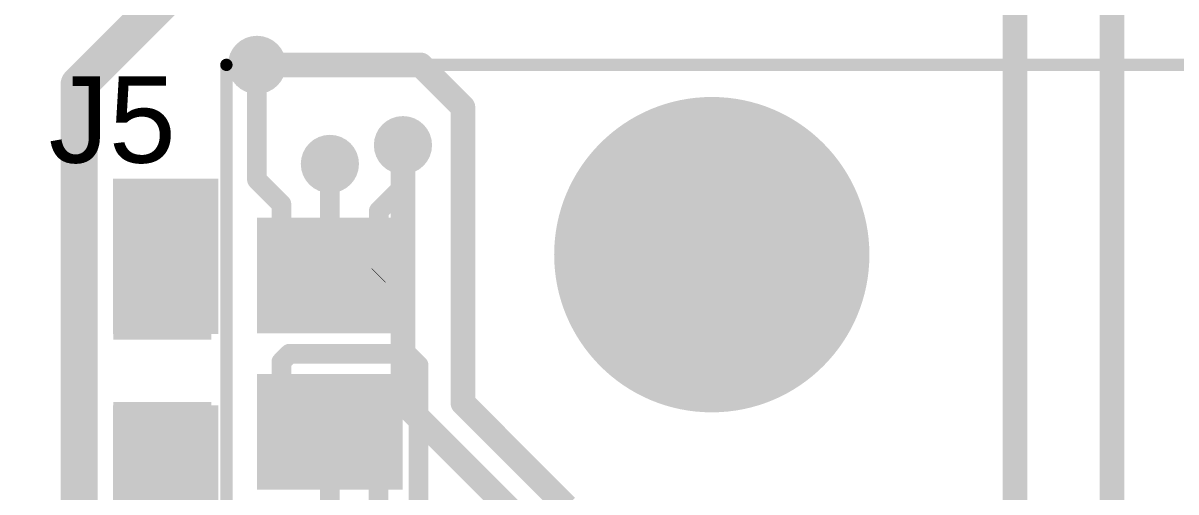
# Model space of a CAD drawing. Header units: millimetres. Extents: x -35.7 to 35.7, y -3.2 to 68.2.
# Drawn here: x -25.9 to -14.01, y 27.76 to 32.59 of the extents above; entities that cross this region are included whole.
import ezdxf

# ---------------------------------------------------------------- set-up
doc = ezdxf.new("R2010")
doc.units = ezdxf.units.MM
for name, color, linetype in [('BottomLayer', 5, 'Continuous'), ('BottomPaste', 16, 'Continuous'), ('BottomSolder', 6, 'Continuous'), ('Mechanical2', 216, 'Continuous'), ('PadHoleLayer', 156, 'Continuous'), ('TopLayer', 1, 'Continuous'), ('TopOverlay', 2, 'Continuous'), ('TopSolder', 216, 'Continuous'), ('ViaHoleLayer', 16, 'Continuous')]:
    doc.layers.add(name, color=color, linetype=linetype)
doc.styles.add('Arial', font='', dxfattribs={"height": 0.2})
doc.styles.get('Arial').set_extended_font_data('Arial')

# ---------------------------------------------------------------- blocks, each defined once
blk = doc.blocks.new('SOT_666_B_7')
at = {"layer": 'BottomLayer'}
for points in [[(-1.29999994, 0.6499986999999999), (-0.30999938, 0.6499986999999999), (-0.30999938, 0.3499993), (-1.29999994, 0.3499993)], [(0.30999938, 0.6499986999999999), (1.29999994, 0.6499986999999999), (1.29999994, 0.3499993), (0.30999938, 0.3499993)], [(-1.29999994, 0.14999716), (-0.30999938, 0.14999716), (-0.30999938, -0.15000224), (-1.29999994, -0.15000224)], [(0.30999938, 0.1499997), (1.29999994, 0.1499997), (1.29999994, -0.1499997), (0.30999938, -0.1499997)], [(-1.29999994, -0.35000184), (-0.30999938, -0.35000184), (-0.30999938, -0.65000124), (-1.29999994, -0.65000124)], [(0.30999938, -0.35000184), (1.29999994, -0.35000184), (1.29999994, -0.65000124), (0.30999938, -0.65000124)]]:
    blk.add_hatch(color=5, dxfattribs=at).paths.add_polyline_path(points)
at = {"layer": 'BottomPaste'}
for points in [[(-1.29999994, 0.6499986999999999), (-0.30999938, 0.6499986999999999), (-0.30999938, 0.3499993), (-1.29999994, 0.3499993)], [(0.30999938, 0.6499986999999999), (1.29999994, 0.6499986999999999), (1.29999994, 0.3499993), (0.30999938, 0.3499993)], [(-1.29999994, 0.14999716), (-0.30999938, 0.14999716), (-0.30999938, -0.15000224), (-1.29999994, -0.15000224)], [(0.30999938, 0.1499997), (1.29999994, 0.1499997), (1.29999994, -0.1499997), (0.30999938, -0.1499997)], [(-1.29999994, -0.35000184), (-0.30999938, -0.35000184), (-0.30999938, -0.65000124), (-1.29999994, -0.65000124)], [(0.30999938, -0.35000184), (1.29999994, -0.35000184), (1.29999994, -0.65000124), (0.30999938, -0.65000124)]]:
    blk.add_hatch(color=16, dxfattribs=at).paths.add_polyline_path(points)
at = {"layer": 'BottomSolder'}
for points in [[(-1.40159994, 0.7515987), (-0.20839938, 0.7515987), (-0.20839938, 0.2483993), (-1.40159994, 0.2483993)], [(0.20839938, 0.7515987), (1.40159994, 0.7515987), (1.40159994, 0.2483993), (0.20839938, 0.2483993)], [(-1.40159994, 0.25159716), (-0.20839938, 0.25159716), (-0.20839938, -0.25160224), (-1.40159994, -0.25160224)], [(0.20839938, 0.2515997), (1.40159994, 0.2515997), (1.40159994, -0.2515997), (0.20839938, -0.2515997)], [(-1.40159994, -0.24840184), (-0.20839938, -0.24840184), (-0.20839938, -0.75160124), (-1.40159994, -0.75160124)], [(0.20839938, -0.24840184), (1.40159994, -0.24840184), (1.40159994, -0.75160124), (0.20839938, -0.75160124)]]:
    blk.add_hatch(color=6, dxfattribs=at).paths.add_polyline_path(points)
blk = doc.blocks.new('0855115001_55')
at = {"layer": 'BottomSolder'}
h = blk.add_hatch(color=6, dxfattribs=at)
edge = h.paths.add_edge_path()
edge.add_arc((-5.715, -4.444999999999999), 0.1016, 0, 360)
at = {"layer": 'PadHoleLayer'}
h = blk.add_hatch(color=156, dxfattribs=at)
edge = h.paths.add_edge_path()
edge.add_arc((-5.715, -4.444999999999999), 1.62500056, 0, 360)
at = {"layer": 'TopSolder'}
h = blk.add_hatch(color=216, dxfattribs=at)
edge = h.paths.add_edge_path()
edge.add_arc((-5.715, -4.444999999999999), 0.1016, 0, 360)
at = {"layer": 'TopOverlay', "const_width": 0.127}
for points in [[(-7.670799999999999, -9.448799999999999), (-7.670799999999999, 5.715)], [(7.6454, -9.448799999999999), (-7.670799999999999, -9.448799999999999)]]:
    blk.add_lwpolyline(points, dxfattribs=at)
at = {"layer": 'TopOverlay', "const_width": 0.0635}
blk.add_lwpolyline([(-7.70255, -9.448799999999999, 1), (-7.63905, -9.448799999999999, 1)], format="xyb", close=True, dxfattribs=at)
blk.add_lwpolyline([(-7.70255, -9.448799999999999, 1), (-7.63905, -9.448799999999999, 1)], format="xyb", close=True, dxfattribs=at)
blk = doc.blocks.new('CAP_0603_B_83')
at = {"layer": 'BottomLayer'}
for points in [[(-1.143, -0.4445), (-1.143, 0.4445), (-0.3809999999999999, 0.4445), (-0.3809999999999999, -0.4445)], [(0.3809999999999999, -0.4445), (0.3809999999999999, 0.4445), (1.143, 0.4445), (1.143, -0.4445)]]:
    blk.add_hatch(color=5, dxfattribs=at).paths.add_polyline_path(points)
at = {"layer": 'BottomPaste'}
for points in [[(-1.143, -0.4445), (-1.143, 0.4445), (-0.3809999999999999, 0.4445), (-0.3809999999999999, -0.4445)], [(0.3809999999999999, -0.4445), (0.3809999999999999, 0.4445), (1.143, 0.4445), (1.143, -0.4445)]]:
    blk.add_hatch(color=16, dxfattribs=at).paths.add_polyline_path(points)
at = {"layer": 'BottomSolder'}
for points in [[(-1.20299988, -0.50449988), (-1.20299988, 0.50449988), (-0.3210001199999999, 0.50449988), (-0.3210001199999999, -0.50449988)], [(0.3210001199999999, -0.50449988), (0.3210001199999999, 0.50449988), (1.20299988, 0.50449988), (1.20299988, -0.50449988)]]:
    blk.add_hatch(color=6, dxfattribs=at).paths.add_polyline_path(points)

msp = doc.modelspace()

# ---------------------------------------------------------------- hatches: boundary and pattern name
at = {"layer": 'BottomLayer'}
h = msp.add_hatch(color=5, dxfattribs=at)
edge = h.paths.add_edge_path()
edge.add_arc((-23.4848146, 32.1612006), 0.2999994, 0, 360)
h = msp.add_hatch(color=5, dxfattribs=at)
edge = h.paths.add_edge_path()
edge.add_arc((-21.97963854, 31.33382608), 0.2999994, 0, 360)
h = msp.add_hatch(color=5, dxfattribs=at)
edge = h.paths.add_edge_path()
edge.add_arc((-22.73300254, 31.14039746), 0.2999994, 0, 360)
for points in [[(-23.8840137, 29.38779746), (-23.8840137, 30.98799746), (-24.96819746, 30.98799746), (-24.96819746, 29.38779746)], [(-23.88401624, 26.72299202), (-23.88401624, 28.65119746), (-24.9682, 28.65119746), (-24.9682, 26.72299202)]]:
    msp.add_hatch(color=5, dxfattribs=at).paths.add_polyline_path(points)
h = msp.add_hatch(color=5, dxfattribs=at)
edge = h.paths.add_edge_path()
edge.add_arc((-24.4348, 30.6324), 0.2999994, 0, 360)
at = {"layer": 'BottomSolder'}
h = msp.add_hatch(color=6, dxfattribs=at)
edge = h.paths.add_edge_path()
edge.add_arc((-23.4848146, 32.1612006), 0.1499997, 0, 360)
h = msp.add_hatch(color=6, dxfattribs=at)
edge = h.paths.add_edge_path()
edge.add_arc((-21.97963854, 31.33382608), 0.1499997, 0, 360)
h = msp.add_hatch(color=6, dxfattribs=at)
edge = h.paths.add_edge_path()
edge.add_arc((-22.73300254, 31.14039746), 0.1499997, 0, 360)
h = msp.add_hatch(color=6, dxfattribs=at)
edge = h.paths.add_edge_path()
edge.add_arc((-24.4348, 30.6324), 0.1499997, 0, 360)
at = {"layer": 'TopLayer'}
h = msp.add_hatch(color=1, dxfattribs=at)
edge = h.paths.add_edge_path()
edge.add_arc((-23.4848146, 32.1612006), 0.2999994, 0, 360)
h = msp.add_hatch(color=1, dxfattribs=at)
edge = h.paths.add_edge_path()
edge.add_arc((-21.97963854, 31.33382608), 0.2999994, 0, 360)
h = msp.add_hatch(color=1, dxfattribs=at)
edge = h.paths.add_edge_path()
edge.add_arc((-22.73300254, 31.14039746), 0.2999994, 0, 360)
h = msp.add_hatch(color=1, dxfattribs=at)
edge = h.paths.add_edge_path()
edge.add_arc((-24.4348, 30.6324), 0.2999994, 0, 360)
at = {"layer": 'TopSolder'}
h = msp.add_hatch(color=216, dxfattribs=at)
edge = h.paths.add_edge_path()
edge.add_arc((-23.4848146, 32.1612006), 0.1499997, 0, 360)
h = msp.add_hatch(color=216, dxfattribs=at)
edge = h.paths.add_edge_path()
edge.add_arc((-21.97963854, 31.33382608), 0.1499997, 0, 360)
h = msp.add_hatch(color=216, dxfattribs=at)
edge = h.paths.add_edge_path()
edge.add_arc((-22.73300254, 31.14039746), 0.1499997, 0, 360)
h = msp.add_hatch(color=216, dxfattribs=at)
edge = h.paths.add_edge_path()
edge.add_arc((-24.4348, 30.6324), 0.1499997, 0, 360)
at = {"layer": 'ViaHoleLayer'}
h = msp.add_hatch(color=16, dxfattribs=at)
edge = h.paths.add_edge_path()
edge.add_arc((-23.4848146, 32.1612006), 0.1499997, 0, 360)
h = msp.add_hatch(color=16, dxfattribs=at)
edge = h.paths.add_edge_path()
edge.add_arc((-21.97963854, 31.33382608), 0.1499997, 0, 360)
h = msp.add_hatch(color=16, dxfattribs=at)
edge = h.paths.add_edge_path()
edge.add_arc((-22.73300254, 31.14039746), 0.1499997, 0, 360)
h = msp.add_hatch(color=16, dxfattribs=at)
edge = h.paths.add_edge_path()
edge.add_arc((-24.4348, 30.6324), 0.1499997, 0, 360)

# ---------------------------------------------------------------- linework, layer by layer
at = {"layer": 'BottomLayer'}
for points, const_width in [([(-14.67099936, 26.0553581), (-14.67099936, 37.98899946)], 0.254), ([(-15.6718, 26.2636), (-15.6718, 36.11879999999999)], 0.254), ([(-23.4848146, 30.9778146), (-23.4848146, 32.1612006)], 0.2032), ([(-21.97963854, 30.9040784), (-21.97963854, 31.33382608)], 0.2032), ([(-22.73300254, 29.98959966), (-22.73300254, 31.14039746)], 0.2032), ([(-23.4848146, 30.9778146), (-23.23300154, 30.72600154)], 0.2032), ([(-22.2287338, 30.65498314), (-21.97963854, 30.9040784)], 0.2032), ([(-23.23300154, 29.98959966), (-23.23300154, 30.72600154)], 0.2032), ([(-22.2287338, 29.99386686), (-22.2287338, 30.65498314)], 0.2032), ([(-24.3332, 29.8323), (-24.3332, 29.93379586)], 0.635), ([(-24.46031938, 29.80667648), (-24.35882352, 29.80667648)], 0.635), ([(-24.46031938, 29.80667648), (-24.4602, 29.8065571)], 0.635), ([(-24.4602, 29.7688), (-24.4602, 29.8065571)], 0.635), ([(-24.35882352, 29.80667648), (-24.3332, 29.8323)], 0.635), ([(-22.233001, 29.98959966), (-22.2287338, 29.99386686)], 0.2032), ([(-23.23300154, 29.10040154), (-23.14880308, 29.1846)], 0.2032), ([(-23.14880308, 29.1846), (-21.93763202, 29.1846)], 0.2032), ([(-21.93763202, 29.1846), (-21.8186, 29.06556798)], 0.2032), ([(-23.23300154, 28.37960034), (-23.23300154, 29.10040154)], 0.2032), ([(-21.8186, 27.0256), (-21.8186, 29.06556798)], 0.2032), ([(-22.733, 27.178), (-22.733, 28.37960034)], 0.2032), ([(-22.233001, 26.89391116), (-22.233001, 28.37960034)], 0.2032)]:
    msp.add_lwpolyline(points, dxfattribs=dict(at, const_width=const_width))
for points, const_width in [([(-23.5356146, 32.1612006, 1), (-23.4340146, 32.1612006, 1)], 0.1016), ([(-22.03043854, 31.33382608, 1), (-21.92883854, 31.33382608, 1)], 0.1016), ([(-22.78380254, 31.14039746, 1), (-22.68220254, 31.14039746, 1)], 0.1016), ([(-23.5356146, 30.9778146, 1), (-23.4340146, 30.9778146, 1)], 0.1016), ([(-23.5356146, 30.9778146, 1), (-23.4340146, 30.9778146, 1)], 0.1016), ([(-22.03043854, 30.9040784, 1), (-21.92883854, 30.9040784, 1)], 0.1016), ([(-22.03043854, 30.9040784, 1), (-21.92883854, 30.9040784, 1)], 0.1016), ([(-23.28380154, 30.72600154, 1), (-23.18220154, 30.72600154, 1)], 0.1016), ([(-23.28380154, 30.72600154, 1), (-23.18220154, 30.72600154, 1)], 0.1016), ([(-22.2795338, 30.65498314, 1), (-22.1779338, 30.65498314, 1)], 0.1016), ([(-22.2795338, 30.65498314, 1), (-22.1779338, 30.65498314, 1)], 0.1016), ([(-24.49195, 29.93379586, 1), (-24.17445, 29.93379586, 1)], 0.3175), ([(-24.61906938, 29.80667648, 1), (-24.30156938, 29.80667648, 1)], 0.3175), ([(-24.61906938, 29.80667648, 1), (-24.30156938, 29.80667648, 1)], 0.3175), ([(-24.61895, 29.8065571, 1), (-24.30145, 29.8065571, 1)], 0.3175), ([(-24.61895, 29.8065571, 1), (-24.30145, 29.8065571, 1)], 0.3175), ([(-24.61895, 29.7688, 1), (-24.30145, 29.7688, 1)], 0.3175), ([(-24.51757352, 29.80667648, 1), (-24.20007352, 29.80667648, 1)], 0.3175), ([(-24.51757352, 29.80667648, 1), (-24.20007352, 29.80667648, 1)], 0.3175), ([(-24.49195, 29.8323, 1), (-24.17445, 29.8323, 1)], 0.3175), ([(-24.49195, 29.8323, 1), (-24.17445, 29.8323, 1)], 0.3175), ([(-23.28380154, 29.98959966, 1), (-23.18220154, 29.98959966, 1)], 0.1016), ([(-22.78380254, 29.98959966, 1), (-22.68220254, 29.98959966, 1)], 0.1016), ([(-22.283801, 29.98959966, 1), (-22.182201, 29.98959966, 1)], 0.1016), ([(-22.2795338, 29.99386686, 1), (-22.1779338, 29.99386686, 1)], 0.1016), ([(-22.2795338, 29.99386686, 1), (-22.1779338, 29.99386686, 1)], 0.1016), ([(-23.19960308, 29.1846, 1), (-23.09800308, 29.1846, 1)], 0.1016), ([(-23.19960308, 29.1846, 1), (-23.09800308, 29.1846, 1)], 0.1016), ([(-21.98843202, 29.1846, 1), (-21.88683202, 29.1846, 1)], 0.1016), ([(-21.98843202, 29.1846, 1), (-21.88683202, 29.1846, 1)], 0.1016), ([(-23.28380154, 29.10040154, 1), (-23.18220154, 29.10040154, 1)], 0.1016), ([(-23.28380154, 29.10040154, 1), (-23.18220154, 29.10040154, 1)], 0.1016), ([(-21.8694, 29.06556798, 1), (-21.7678, 29.06556798, 1)], 0.1016), ([(-21.8694, 29.06556798, 1), (-21.7678, 29.06556798, 1)], 0.1016), ([(-23.28380154, 28.37960034, 1), (-23.18220154, 28.37960034, 1)], 0.1016), ([(-22.7838, 28.37960034, 1), (-22.6822, 28.37960034, 1)], 0.1016), ([(-22.283801, 28.37960034, 1), (-22.182201, 28.37960034, 1)], 0.1016)]:
    msp.add_lwpolyline(points, format="xyb", close=True, dxfattribs=dict(at, const_width=const_width))
at = {"layer": 'Mechanical2', "const_width": 0.3809999999999999}
msp.add_lwpolyline([(35.50000012, 32.5000112, 1), (-35.50000012, 32.5000112, 1)], format="xyb", close=True, dxfattribs=at)
at = {"layer": 'TopLayer'}
for points, const_width in [([(-25.3189994, 31.9580006), (-23.7998, 33.4772)], 0.3809999999999999), ([(-23.4848146, 32.1612006), (-21.7980006, 32.1612006)], 0.254), ([(-21.7980006, 32.1612006), (-21.3614, 31.7246)], 0.254), ([(-25.3189994, 20.1168), (-25.3189994, 31.9580006)], 0.3809999999999999), ([(-21.3614, 28.6766), (-21.3614, 31.7246)], 0.254), ([(-21.97963854, 28.68246232), (-21.97963854, 31.33382608)], 0.254), ([(-21.97963854, 28.68246232), (-20.47585186, 27.17867564)], 0.254), ([(-21.3614, 28.6766), (-20.29527564, 27.61047564)], 0.254)]:
    msp.add_lwpolyline(points, dxfattribs=dict(at, const_width=const_width))
for points, const_width in [([(-23.5483146, 32.1612006, 1), (-23.4213146, 32.1612006, 1)], 0.127), ([(-21.8615006, 32.1612006, 1), (-21.7345006, 32.1612006, 1)], 0.127), ([(-21.8615006, 32.1612006, 1), (-21.7345006, 32.1612006, 1)], 0.127), ([(-25.4142494, 31.9580006, 1), (-25.2237494, 31.9580006, 1)], 0.1905), ([(-25.4142494, 31.9580006, 1), (-25.2237494, 31.9580006, 1)], 0.1905), ([(-21.4249, 31.7246, 1), (-21.2979, 31.7246, 1)], 0.127), ([(-21.4249, 31.7246, 1), (-21.2979, 31.7246, 1)], 0.127), ([(-22.04313854, 31.33382608, 1), (-21.91613854, 31.33382608, 1)], 0.127), ([(-22.04313854, 28.68246232, 1), (-21.91613854, 28.68246232, 1)], 0.127), ([(-22.04313854, 28.68246232, 1), (-21.91613854, 28.68246232, 1)], 0.127), ([(-21.4249, 28.6766, 1), (-21.2979, 28.6766, 1)], 0.127), ([(-21.4249, 28.6766, 1), (-21.2979, 28.6766, 1)], 0.127)]:
    msp.add_lwpolyline(points, format="xyb", close=True, dxfattribs=dict(at, const_width=const_width))

# ---------------------------------------------------------------- block references
for name, p, rotation in [('0855115001_55', (-14.351, 24.4904006), 270), ('SOT_666_B_7', (-22.733, 29.1846), 270), ('CAP_0603_B_83', (-24.4602, 29.00679999999999), 90)]:
    msp.add_blockref(name, p, dxfattribs=dict(rotation=rotation))

# ---------------------------------------------------------------- texts
at = {"layer": 'TopOverlay', "style": 'Arial'}
msp.add_text('J5', height=0.889, dxfattribs=at).set_placement((-25.63259288, 31.15324478))

doc.saveas('drawing.dxf')
